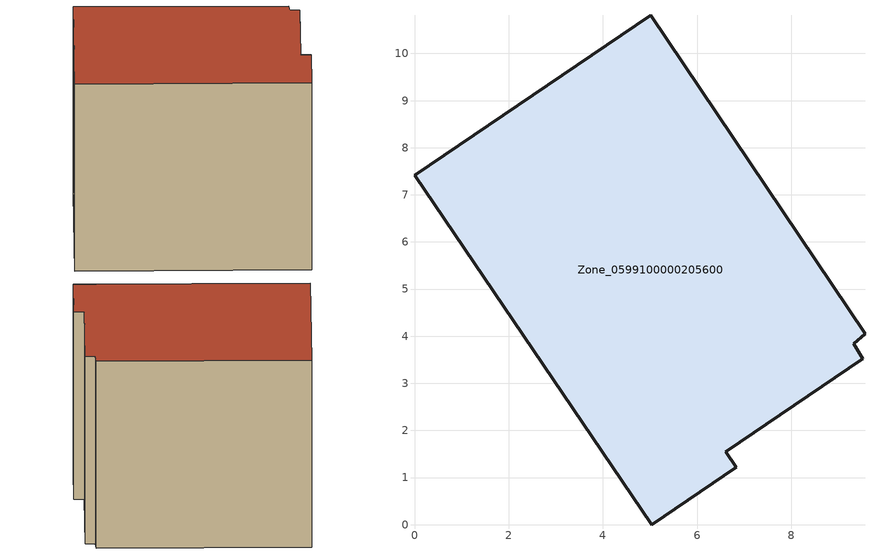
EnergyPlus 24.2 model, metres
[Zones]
Zone_0599100000205600
 floor ground (C_G): 5.02,10.81 9.56,4.05 9.32,3.84 9.51,3.52 6.61,1.55 6.83,1.22 5.03,0 0,7.41 z0
 wall outside (C_F): 5.03,0 6.83,1.22 6.61,1.55 9.51,3.52 9.32,3.84 9.56,4.05 5.02,10.81 0,7.41 5.03,0 z0:8.06
 roof outside (C_R): 9.56,4.05 5.02,10.81 0,7.41 5.03,0 6.83,1.22 6.61,1.55 9.51,3.52 9.32,3.84 z8.06
[BUILDING]
Pand.0599100000205600: North Axis=0; Terrain=City; Loads Convergence Tolerance Value=0.04; Temperature Convergence Tolerance Value=0.4; Solar Distribution=FullExterior; Maximum Number of Warmup Days=25; Minimum Number of Warmup Days=1
[Site:Location]
Rotterdam.The.Hague.AP_ZH_NLD Design_Conditions: Latitude=51.96; Longitude=4.45; Time Zone=1; Elevation=-4.5
[SITE:GROUNDTEMPERATURE:BUILDINGSURFACE]
18, 18, 18, 18, 18, 18, 18, 18, 18, 18, 18, 18
[MATERIAL] Thermal Absorptance=0.9; Solar Absorptance=0.7; Visible Absorptance=0.7
Name | Roughness | Thickness | Conductivity | Density | Specific Heat
G.TC.1965-1974 | MediumSmooth | 0.15 | 0.882353 | 540 | 1210
F.TC.1965-1974 | Rough | 0.3 | 0.697674 | 1920 | 840
R.TC.1965-1974 | MediumRough | 0.2 | 0.232558 | 1500 | 1000
[CONSTRUCTION]
C_G: G.TC.1965-1974
C_F: F.TC.1965-1974
C_R: R.TC.1965-1974
[ZONE]
Zone_0599100000205600: Type=1; Multiplier=1; Ceiling Height=Autocalculate; Volume=Autocalculate; Floor Area=autocalculate; Part of Total Floor Area=Yes
[ZONEINFILTRATION:DESIGNFLOWRATE]
Infil_Zone_0599100000205600: Zone or ZoneList or Space or SpaceList=Zone_0599100000205600; Schedule=AlwaysOn; Design Flow Rate Calculation Method=Flow/Area; Flow Rate per Floor Area=0.003; Constant Term Coefficient=1; Temperature Term Coefficient=0; Velocity Term Coefficient=0; Velocity Squared Term Coefficient=0
[HVACTEMPLATE:ZONE:IDEALLOADSAIRSYSTEM]
Zone_0599100000205600: Maximum Heating Supply Air Temperature=50; Minimum Cooling Supply Air Temperature=13; Maximum Heating Supply Air Humidity Ratio=0.0156; Minimum Cooling Supply Air Humidity Ratio=0.0077; Heating Limit=NoLimit; Cooling Limit=NoLimit; Dehumidification Control Type=ConstantSensibleHeatRatio; Cooling Sensible Heat Ratio=0.7; Dehumidification Setpoint=60; Humidification Control Type=None; Humidification Setpoint=30; Outdoor Air Method=None; Outdoor Air Flow Rate per Person=0.00944; Outdoor Air Flow Rate per Zone Floor Area=0; Outdoor Air Flow Rate per Zone=0; Demand Controlled Ventilation Type=None; Outdoor Air Economizer Type=NoEconomizer; Heat Recovery Type=None; Sensible Heat Recovery Effectiveness=0.7; Latent Heat Recovery Effectiveness=0.65
[ZONECONTROL:THERMOSTAT]
ThermostatControl_Zone_0599100000205600: Zone or ZoneList=Zone_0599100000205600; Control Type Schedule=DualSetpointControlType; Control 1=Thermostat_Zone_0599100000205600; Temperature Difference Between Cutout And Setpoint=0
[THERMOSTATSETPOINT:DUALSETPOINT]
Thermostat_Zone_0599100000205600: Heating Setpoint Temperature Schedule=HeatingSetpoint_Zone_0599100000205600; Cooling Setpoint Temperature Schedule=CoolingSetpoint_Zone_0599100000205600
[SCHEDULE:COMPACT]
HeatingSetpoint_Zone_0599100000205600: Through: 12/31, For: AllDays, Until: 24:00, 21
CoolingSetpoint_Zone_0599100000205600: Through: 12/31, For: AllDays, Until: 24:00, 24
DualSetpointControlType: Through: 12/31, For: AllDays, Until: 24:00, 4
AlwaysOn: Through: 12/31, For: AllDays, Until: 24:00, 1
